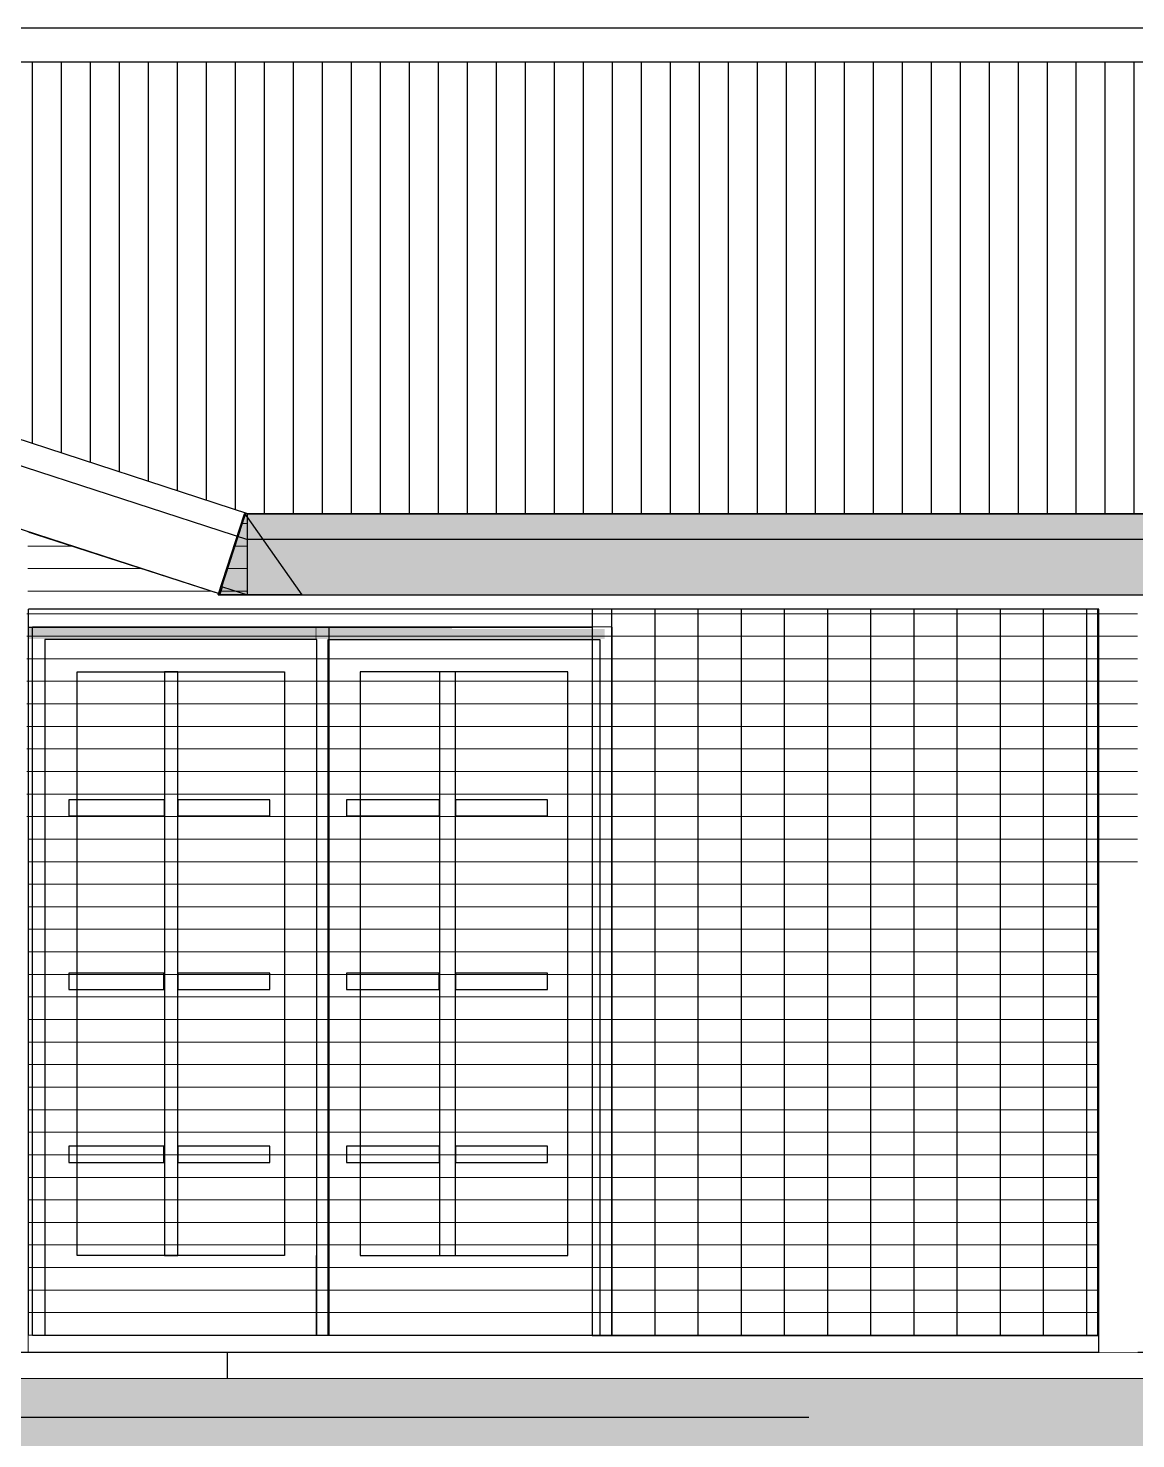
# Model space of a CAD drawing. Header units: millimetres. Extents: x -242231 to 419123, y -2399 to 525285.
# Drawn here: x -222302 to -218863, y 47566 to 51945 of the extents above; entities that cross this region are included whole.
import ezdxf

# ---------------------------------------------------------------- set-up
doc = ezdxf.new("R2010")
doc.units = ezdxf.units.MM
doc.set_wipeout_variables(frame=1)
doc.linetypes.add('Wipeout_Contour', pattern=[1000, 0, -1000])
pattern_1 = [(0, (-212139.076, 47887.406), (0, 70), [])]

msp = doc.modelspace()

# ---------------------------------------------------------------- hatches: boundary and pattern name
at = {"linetype": 'Continuous', "lineweight": 0}
msp.add_hatch(color=255, dxfattribs=at).paths.add_polyline_path([(-236003.235, 46804.206), (-217445.945, 46804.206), (-217445.945, 47754.206), (-236003.235, 47754.206)], flags=0)

# ---------------------------------------------------------------- linework, layer by layer
at = {"linetype": 'Continuous'}
for p, q in [((-236003.235, 47754.206), (-217445.945, 47754.206)), ((-219877.895, 47631.406), (-223708.265, 47631.406))]:
    msp.add_line(p, q, dxfattribs=at)

# ---------------------------------------------------------------- wipeouts: each hides what was drawn before it
at = {"color": 254, "linetype": 'Wipeout_Contour', "lineweight": 0, "ltscale": 72125.404391}
msp.add_wipeout([(-218977.729, 47886.364), (-218977.729, 50141.156), (-222300.606, 50141.156), (-222300.606, 47886.364), (-222287.933, 47886.364), (-222287.933, 50085.114), (-220488.989, 50085.114), (-220488.989, 47886.364)], dxfattribs=at)

# ---------------------------------------------------------------- next in the draw order: hatches: boundary and pattern name
at = {"linetype": 'Continuous', "lineweight": 15}
h = msp.add_hatch(dxfattribs=at)
h.set_pattern_fill('50__', color=251, style=0, pattern_type=2)
h.set_pattern_definition(pattern_1)
h.paths.add_polyline_path([(-218977.729, 47886.364), (-218977.729, 50141.156), (-222300.606, 50141.156), (-222300.606, 47886.364), (-222287.933, 47886.364), (-222287.933, 50085.114), (-220488.989, 50085.114), (-220488.989, 47886.364)], flags=0)

# ---------------------------------------------------------------- next in the draw order: linework, layer by layer
at = {"linetype": 'Continuous'}
for p, q in [((-220488.989, 50085.114), (-222287.933, 50085.114)), ((-222300.606, 47886.364), (-222287.933, 47886.364)), ((-220488.989, 47886.364), (-218977.729, 47886.364))]:
    msp.add_line(p, q, dxfattribs=at)

# ---------------------------------------------------------------- next in the draw order: wipeouts: each hides what was drawn before it
at = {"color": 254, "linetype": 'Wipeout_Contour', "lineweight": 0, "ltscale": 65528.025308}
msp.add_wipeout([(-221370.989, 50035.114), (-221405.933, 50035.114), (-221405.933, 49947.114), (-221405.933, 48135.114), (-221408.989, 48135.114), (-221408.989, 47887.406), (-221370.989, 47887.406)], dxfattribs=at)
at = {"color": 254, "linetype": 'Wipeout_Contour', "lineweight": 0, "ltscale": 34018.066903}
msp.add_wipeout([(-220526.989, 47887.406), (-220488.989, 47887.406), (-220488.989, 50035.114), (-220526.989, 50035.114)], dxfattribs=at)

# ---------------------------------------------------------------- next in the draw order: hatches: boundary and pattern name
at = {"linetype": 'Continuous', "lineweight": 15}
h = msp.add_hatch(dxfattribs=at)
h.set_pattern_fill('50__', color=251, style=0, pattern_type=2)
h.set_pattern_definition(pattern_1)
h.paths.add_polyline_path([(-221370.989, 50035.114), (-221405.933, 50035.114), (-221405.933, 49947.114), (-221405.933, 48135.114), (-221408.989, 48135.114), (-221408.989, 47887.406), (-221370.989, 47887.406)], flags=0)
h = msp.add_hatch(dxfattribs=at)
h.set_pattern_fill('50__', color=251, style=0, pattern_type=2)
h.set_pattern_definition(pattern_1)
h.paths.add_polyline_path([(-220526.989, 47887.406), (-220488.989, 47887.406), (-220488.989, 50035.114), (-220526.989, 50035.114)], flags=0)

# ---------------------------------------------------------------- next in the draw order: wipeouts: each hides what was drawn before it
at = {"color": 254, "linetype": 'Wipeout_Contour', "lineweight": 0, "ltscale": 91606.891513}
msp.add_wipeout([(-221370.989, 50047.114), (-220526.989, 50047.114), (-220526.989, 50035.114), (-220488.989, 50035.114), (-220488.989, 50085.114), (-221408.989, 50085.114), (-221408.989, 50047.114), (-221405.933, 50047.114), (-221405.933, 50035.114), (-221370.989, 50035.114)], dxfattribs=at)
at = {"color": 254, "linetype": 'Wipeout_Contour', "lineweight": 0, "ltscale": 52873.465262}
msp.add_wipeout([(-221370.989, 47887.406), (-220526.989, 47887.406), (-220526.989, 48135.114), (-220626.989, 48135.114), (-221270.989, 48135.114), (-221370.989, 48135.114)], dxfattribs=at)

# ---------------------------------------------------------------- next in the draw order: hatches: boundary and pattern name
at = {"linetype": 'Continuous', "lineweight": 15}
h = msp.add_hatch(dxfattribs=at)
h.set_pattern_fill('50__', color=251, style=0, pattern_type=2)
h.set_pattern_definition(pattern_1)
h.paths.add_polyline_path([(-221370.989, 50047.114), (-220526.989, 50047.114), (-220526.989, 50035.114), (-220488.989, 50035.114), (-220488.989, 50085.114), (-221408.989, 50085.114), (-221408.989, 50047.114), (-221405.933, 50047.114), (-221405.933, 50035.114), (-221370.989, 50035.114)], flags=0)
h = msp.add_hatch(dxfattribs=at)
h.set_pattern_fill('50__', color=251, style=0, pattern_type=2)
h.set_pattern_definition(pattern_1)
h.paths.add_polyline_path([(-221370.989, 47887.406), (-220526.989, 47887.406), (-220526.989, 48135.114), (-220626.989, 48135.114), (-221270.989, 48135.114), (-221370.989, 48135.114)], flags=0)

# ---------------------------------------------------------------- next in the draw order: linework, layer by layer
at = {"linetype": 'Continuous'}
for p, q in [((-221408.989, 50035.114), (-221408.989, 50085.114)), ((-220488.989, 47886.364), (-220488.989, 50085.114)), ((-221408.989, 47887.406), (-221408.989, 50035.114))]:
    msp.add_line(p, q, dxfattribs=at)

# ---------------------------------------------------------------- next in the draw order: wipeouts: each hides what was drawn before it
at = {"color": 254, "linetype": 'Wipeout_Contour', "lineweight": 0, "ltscale": 35722.399307}
msp.add_wipeout([(-220626.989, 48135.114), (-220626.989, 49947.114), (-221270.989, 49947.114), (-221270.989, 48135.114)], dxfattribs=at)
at = {"color": 254, "linetype": 'Wipeout_Contour', "lineweight": 0, "ltscale": 58151.970182}
msp.add_wipeout([(-222249.933, 47887.406), (-221408.989, 47887.406), (-221408.989, 48135.114), (-221505.933, 48135.114), (-222149.933, 48135.114), (-222249.933, 48135.114)], dxfattribs=at)

# ---------------------------------------------------------------- next in the draw order: hatches: boundary and pattern name
at = {"linetype": 'Continuous', "lineweight": 15}
h = msp.add_hatch(dxfattribs=at)
h.set_pattern_fill('50__', color=251, style=0, pattern_type=2)
h.set_pattern_definition(pattern_1)
h.paths.add_polyline_path([(-220626.989, 48135.114), (-220626.989, 49947.114), (-221270.989, 49947.114), (-221270.989, 48135.114)], flags=0)
h = msp.add_hatch(dxfattribs=at)
h.set_pattern_fill('50__', color=251, style=0, pattern_type=2)
h.set_pattern_definition(pattern_1)
h.paths.add_polyline_path([(-222249.933, 47887.406), (-221408.989, 47887.406), (-221408.989, 48135.114), (-221505.933, 48135.114), (-222149.933, 48135.114), (-222249.933, 48135.114)], flags=0)

# ---------------------------------------------------------------- next in the draw order: linework, layer by layer
at = {"linetype": 'Continuous'}
for p, q in [((-221025.275, 49499.58), (-221025.275, 49549.58)), ((-220689.473, 49549.58), (-220975.493, 49549.58)), ((-220975.493, 49549.58), (-220975.493, 49499.58)), ((-220689.473, 49499.58), (-220689.473, 49549.58)), ((-220975.493, 49499.58), (-220689.473, 49499.58)), ((-221025.943, 48960.864), (-221025.943, 49010.864)), ((-220689.43, 49010.864), (-220975.493, 49010.864)), ((-220975.493, 49010.864), (-220975.493, 48960.864)), ((-220689.43, 48960.864), (-220689.43, 49010.864)), ((-220975.493, 48960.864), (-220689.43, 48960.864)), ((-221025.173, 48423.889), (-221025.173, 48473.889)), ((-220689.492, 48473.889), (-220975.493, 48473.889)), ((-220975.493, 48473.889), (-220975.493, 48423.889)), ((-220689.492, 48423.889), (-220689.492, 48473.889)), ((-220975.493, 48423.889), (-220689.492, 48423.889)), ((-221025.301, 48135.114), (-220975.493, 48135.114))]:
    msp.add_line(p, q, dxfattribs=at)

# ---------------------------------------------------------------- next in the draw order: wipeouts: each hides what was drawn before it
at = {"color": 254, "linetype": 'Wipeout_Contour', "lineweight": 0, "ltscale": 40969.800093}
msp.add_wipeout([(-222287.933, 47887.406), (-222249.933, 47887.406), (-222249.933, 50035.114), (-222287.933, 50035.114)], dxfattribs=at)
at = {"color": 254, "linetype": 'Wipeout_Contour', "lineweight": 0, "ltscale": 39195.276122}
msp.add_wipeout([(-222149.933, 48135.114), (-221505.933, 48135.114), (-221505.933, 49947.114), (-222149.933, 49947.114)], dxfattribs=at)
at = {"color": 254, "linetype": 'Wipeout_Contour', "lineweight": 0, "ltscale": 37190.742624}
msp.add_wipeout([(-221370.989, 48135.114), (-221270.989, 48135.114), (-221270.989, 49947.114), (-221370.989, 49947.114)], dxfattribs=at)
at = {"color": 254, "linetype": 'Wipeout_Contour', "lineweight": 0, "ltscale": 34254.475241}
msp.add_wipeout([(-220526.989, 48135.114), (-220526.989, 49947.114), (-220626.989, 49947.114), (-220626.989, 48135.114)], dxfattribs=at)

# ---------------------------------------------------------------- next in the draw order: hatches: boundary and pattern name
at = {"linetype": 'Continuous', "lineweight": 15}
h = msp.add_hatch(dxfattribs=at)
h.set_pattern_fill('50__', color=251, style=0, pattern_type=2)
h.set_pattern_definition(pattern_1)
h.paths.add_polyline_path([(-222287.933, 47887.406), (-222249.933, 47887.406), (-222249.933, 50035.114), (-222287.933, 50035.114)], flags=0)
h = msp.add_hatch(dxfattribs=at)
h.set_pattern_fill('50__', color=251, style=0, pattern_type=2)
h.set_pattern_definition(pattern_1)
h.paths.add_polyline_path([(-222149.933, 48135.114), (-221505.933, 48135.114), (-221505.933, 49947.114), (-222149.933, 49947.114)], flags=0)
h = msp.add_hatch(dxfattribs=at)
h.set_pattern_fill('50__', color=251, style=0, pattern_type=2)
h.set_pattern_definition(pattern_1)
h.paths.add_polyline_path([(-221370.989, 48135.114), (-221270.989, 48135.114), (-221270.989, 49947.114), (-221370.989, 49947.114)], flags=0)
h = msp.add_hatch(dxfattribs=at)
h.set_pattern_fill('50__', color=251, style=0, pattern_type=2)
h.set_pattern_definition(pattern_1)
h.paths.add_polyline_path([(-220526.989, 48135.114), (-220526.989, 49947.114), (-220626.989, 49947.114), (-220626.989, 48135.114)], flags=0)

# ---------------------------------------------------------------- next in the draw order: linework, layer by layer
at = {"linetype": 'Continuous'}
for p, q in [((-221879.026, 49499.58), (-221879.026, 49549.58)), ((-221551.458, 49549.58), (-221837.479, 49549.58)), ((-221837.479, 49549.58), (-221837.479, 49499.58)), ((-221551.458, 49499.58), (-221551.458, 49549.58)), ((-221025.275, 49549.58), (-221313.43, 49549.58)), ((-221313.43, 49549.58), (-221313.43, 49499.58)), ((-221837.479, 49499.58), (-221551.458, 49499.58)), ((-221313.43, 49499.58), (-221025.275, 49499.58)), ((-221880.279, 48960.864), (-221880.279, 49010.864)), ((-221551.415, 49010.864), (-221837.479, 49010.864)), ((-221837.479, 49010.864), (-221837.479, 48960.864)), ((-221551.415, 48960.864), (-221551.415, 49010.864)), ((-221025.943, 49010.864), (-221313.43, 49010.864)), ((-221313.43, 49010.864), (-221313.43, 48960.864)), ((-221837.479, 48960.864), (-221551.415, 48960.864)), ((-221313.43, 48960.864), (-221025.943, 48960.864)), ((-221880.279, 48423.889), (-221880.279, 48473.889)), ((-221551.477, 48473.889), (-221837.479, 48473.889)), ((-221837.479, 48473.889), (-221837.479, 48423.889)), ((-221551.477, 48423.889), (-221551.477, 48473.889)), ((-221025.173, 48473.889), (-221313.43, 48473.889)), ((-221313.43, 48473.889), (-221313.43, 48423.889)), ((-221837.479, 48423.889), (-221551.477, 48423.889)), ((-221313.43, 48423.889), (-221025.173, 48423.889)), ((-221879.026, 48135.114), (-221837.479, 48135.114)), ((-221370.989, 47887.406), (-221370.989, 48135.114)), ((-221270.989, 48135.114), (-220626.989, 48135.114)), ((-220526.989, 48135.114), (-220526.989, 47887.406))]:
    msp.add_line(p, q, dxfattribs=at)

# ---------------------------------------------------------------- next in the draw order: wipeouts: each hides what was drawn before it
at = {"color": 254, "linetype": 'Wipeout_Contour', "lineweight": 0, "ltscale": 60477.153825}
msp.add_wipeout([(-221408.989, 50085.114), (-222287.933, 50085.114), (-222287.933, 50035.114), (-222249.933, 50035.114), (-222249.933, 50047.114), (-221408.989, 50047.114)], dxfattribs=at)
at = {"color": 254, "linetype": 'Wipeout_Contour', "lineweight": 0, "ltscale": 54334.009797}
msp.add_wipeout([(-220526.989, 50047.114), (-221370.989, 50047.114), (-221370.989, 49947.114), (-221270.989, 49947.114), (-220626.989, 49947.114), (-220526.989, 49947.114)], dxfattribs=at)
at = {"color": 254, "linetype": 'Wipeout_Contour', "lineweight": 0, "ltscale": 40666.90423}
msp.add_wipeout([(-222249.933, 48135.114), (-222149.933, 48135.114), (-222149.933, 49947.114), (-222249.933, 49947.114)], dxfattribs=at)
at = {"color": 254, "linetype": 'Wipeout_Contour', "lineweight": 0, "ltscale": 37723.966132}
msp.add_wipeout([(-221405.933, 48135.114), (-221405.933, 49947.114), (-221505.933, 49947.114), (-221505.933, 48135.114)], dxfattribs=at)

# ---------------------------------------------------------------- next in the draw order: hatches: boundary and pattern name
at = {"linetype": 'Continuous', "lineweight": 15}
h = msp.add_hatch(dxfattribs=at)
h.set_pattern_fill('50__', color=251, style=0, pattern_type=2)
h.set_pattern_definition(pattern_1)
h.paths.add_polyline_path([(-221408.989, 50085.114), (-222287.933, 50085.114), (-222287.933, 50035.114), (-222249.933, 50035.114), (-222249.933, 50047.114), (-221408.989, 50047.114)], flags=0)
h = msp.add_hatch(dxfattribs=at)
h.set_pattern_fill('50__', color=251, style=0, pattern_type=2)
h.set_pattern_definition(pattern_1)
h.paths.add_polyline_path([(-220526.989, 50047.114), (-221370.989, 50047.114), (-221370.989, 49947.114), (-221270.989, 49947.114), (-220626.989, 49947.114), (-220526.989, 49947.114)], flags=0)
h = msp.add_hatch(dxfattribs=at)
h.set_pattern_fill('50__', color=251, style=0, pattern_type=2)
h.set_pattern_definition(pattern_1)
h.paths.add_polyline_path([(-222249.933, 48135.114), (-222149.933, 48135.114), (-222149.933, 49947.114), (-222249.933, 49947.114)], flags=0)
h = msp.add_hatch(dxfattribs=at)
h.set_pattern_fill('50__', color=251, style=0, pattern_type=2)
h.set_pattern_definition(pattern_1)
h.paths.add_polyline_path([(-221405.933, 48135.114), (-221405.933, 49947.114), (-221505.933, 49947.114), (-221505.933, 48135.114)], flags=0)

# ---------------------------------------------------------------- next in the draw order: linework, layer by layer
at = {"linetype": 'Continuous'}
for p, q in [((-222287.933, 47886.364), (-222287.933, 50085.114)), ((-221367.933, 50035.114), (-221367.933, 50085.114)), ((-221370.989, 49947.114), (-221370.989, 50047.114)), ((-221370.989, 50047.114), (-220526.989, 50047.114)), ((-221367.933, 47887.406), (-221367.933, 50035.114)), ((-220526.989, 50047.114), (-220526.989, 49947.114)), ((-221370.989, 48135.114), (-221370.989, 49947.114)), ((-221270.989, 49947.114), (-221270.989, 48135.114)), ((-220626.989, 49947.114), (-221270.989, 49947.114)), ((-221025.301, 49947.114), (-221025.301, 48135.114)), ((-220975.493, 49947.114), (-221025.301, 49947.114)), ((-220975.493, 48135.114), (-220975.493, 49947.114)), ((-220626.989, 48135.114), (-220626.989, 49947.114)), ((-220526.989, 49947.114), (-220526.989, 48135.114)), ((-221879.026, 49549.58), (-222175.415, 49549.58)), ((-222175.415, 49549.58), (-222175.415, 49499.58)), ((-222175.415, 49499.58), (-221879.026, 49499.58)), ((-221880.279, 49010.864), (-222175.415, 49010.864)), ((-222175.415, 49010.864), (-222175.415, 48960.864)), ((-222175.415, 48960.864), (-221880.279, 48960.864)), ((-221880.279, 48473.889), (-222175.415, 48473.889)), ((-222175.415, 48473.889), (-222175.415, 48423.889)), ((-222175.415, 48423.889), (-221880.279, 48423.889)), ((-222249.933, 48135.114), (-222249.933, 47887.406)), ((-221505.933, 48135.114), (-222149.933, 48135.114)), ((-221405.933, 47887.406), (-221405.933, 48135.114))]:
    msp.add_line(p, q, dxfattribs=at)

# ---------------------------------------------------------------- next in the draw order: wipeouts: each hides what was drawn before it
at = {"color": 254, "linetype": 'Wipeout_Contour', "lineweight": 0, "ltscale": 62091.004808}
msp.add_wipeout([(-222305.847, 50161.678), (-222305.847, 47834.256), (-222300.606, 47834.256), (-222300.606, 50381.93), (-222302.897, 50382.674), (-222302.897, 50161.678)], dxfattribs=at)
at = {"color": 254, "linetype": 'Wipeout_Contour', "lineweight": 0, "ltscale": 59476.664121}
msp.add_wipeout([(-222249.933, 50047.114), (-222249.933, 49947.114), (-222149.933, 49947.114), (-221505.933, 49947.114), (-221405.933, 49947.114), (-221405.933, 50047.114)], dxfattribs=at)

# ---------------------------------------------------------------- next in the draw order: hatches: boundary and pattern name
at = {"linetype": 'Continuous', "lineweight": 15}
h = msp.add_hatch(dxfattribs=at)
h.set_pattern_fill('50__', color=251, style=0, pattern_type=2)
h.set_pattern_definition(pattern_1)
h.paths.add_polyline_path([(-222300.606, 49451.776), (-222300.606, 50381.93), (-222302.897, 50382.674), (-222302.897, 50161.678), (-222305.847, 50161.678), (-222305.847, 49460.494)], flags=0)
msp.add_hatch(color=253, dxfattribs=at).paths.add_polyline_path([(-220512.285, 50080.133), (-220985.692, 50080.133), (-220985.692, 50082.751), (-222299.109, 50082.751), (-222299.109, 50049.033), (-220512.285, 50049.033)], flags=0)
h = msp.add_hatch(dxfattribs=at)
h.set_pattern_fill('50__', color=251, style=0, pattern_type=2)
h.set_pattern_definition(pattern_1)
h.paths.add_polyline_path([(-222249.933, 50047.114), (-222249.933, 49947.114), (-222149.933, 49947.114), (-221505.933, 49947.114), (-221405.933, 49947.114), (-221405.933, 50047.114)], flags=0)

# ---------------------------------------------------------------- next in the draw order: linework, layer by layer
at = {"linetype": 'Continuous'}
for p, q in [((-222300.606, 47834.256), (-222300.606, 50141.156)), ((-222301.431, 50085.114), (-220551.43, 50085.114)), ((-222249.933, 50047.114), (-222249.933, 49947.114)), ((-221405.933, 50047.114), (-222249.933, 50047.114)), ((-221405.933, 49947.114), (-221405.933, 50047.114)), ((-222249.933, 49947.114), (-222249.933, 48135.114)), ((-222149.933, 48135.114), (-222149.933, 49947.114)), ((-222149.933, 49947.114), (-221505.933, 49947.114)), ((-221879.026, 49947.114), (-221879.026, 48135.114)), ((-221837.479, 49947.114), (-221879.026, 49947.114)), ((-221837.479, 48135.114), (-221837.479, 49947.114)), ((-221505.933, 49947.114), (-221505.933, 48135.114)), ((-221405.933, 48135.114), (-221405.933, 49947.114))]:
    msp.add_line(p, q, dxfattribs=at)

# ---------------------------------------------------------------- next in the draw order: wipeouts: each hides what was drawn before it
at = {"color": 254, "linetype": 'Wipeout_Contour', "lineweight": 0, "ltscale": 64719.356931}
msp.add_wipeout([(-218977.729, 50141.156), (-218977.729, 50185.791), (-221620.689, 50185.791), (-221698.665, 50211.23), (-221705.977, 50188.723), (-222300.606, 50381.93), (-222300.606, 50141.156)], dxfattribs=at)
at = {"color": 254, "linetype": 'Wipeout_Contour', "lineweight": 0, "ltscale": 80540.732134}
msp.add_wipeout([(-221682.618, 47834.256), (-218977.729, 47834.256), (-218977.729, 47886.364), (-220488.989, 47886.364), (-220488.989, 47887.406), (-222287.933, 47887.406), (-222287.933, 47886.364), (-222300.606, 47886.364), (-222300.606, 47834.256)], dxfattribs=at)

# ---------------------------------------------------------------- next in the draw order: hatches: boundary and pattern name
at = {"linetype": 'Continuous', "lineweight": 15}
h = msp.add_hatch(dxfattribs=at)
h.set_pattern_fill('50__', color=251, style=0, pattern_type=2)
h.set_pattern_definition(pattern_1)
h.paths.add_polyline_path([(-218977.729, 50141.156), (-218977.729, 50185.791), (-221620.689, 50185.791), (-221698.665, 50211.23), (-221705.977, 50188.723), (-222300.606, 50381.93), (-222300.606, 50141.156)], flags=0)

# ---------------------------------------------------------------- next in the draw order: linework, layer by layer
at = {"linetype": 'Continuous'}
for p, q in [((-218977.729, 50141.156), (-222300.606, 50141.156)), ((-220551.43, 50141.156), (-220551.43, 47886.364)), ((-222287.933, 47887.406), (-220488.989, 47887.406))]:
    msp.add_line(p, q, dxfattribs=at)
at = {"color": 251, "linetype": 'Continuous', "lineweight": 25}
for p, q in [((-220490.841, 50141.156), (-220490.841, 47886.364)), ((-220356.841, 50141.156), (-220356.841, 47886.364)), ((-220222.841, 50141.156), (-220222.841, 47886.364)), ((-220088.841, 50141.156), (-220088.841, 47886.364)), ((-219954.841, 50141.156), (-219954.841, 47886.364)), ((-219820.841, 50141.156), (-219820.841, 47886.364)), ((-219686.841, 50141.156), (-219686.841, 47886.364)), ((-219552.841, 50141.156), (-219552.841, 47886.364)), ((-219418.841, 50141.156), (-219418.841, 47886.364)), ((-219284.841, 50141.156), (-219284.841, 47886.364)), ((-219150.841, 50141.156), (-219150.841, 47886.364)), ((-219016.841, 50141.156), (-219016.841, 47886.364))]:
    msp.add_line(p, q, dxfattribs=at)

# ---------------------------------------------------------------- next in the draw order: wipeouts: each hides what was drawn before it
at = {"color": 254, "linetype": 'Wipeout_Contour', "lineweight": 0, "ltscale": 38700.411207}
msp.add_wipeout([(-217426.618, 47754.206), (-216644.829, 47754.206), (-216644.829, 47834.256), (-221682.618, 47834.256), (-221682.618, 47754.206), (-217445.945, 47754.206)], dxfattribs=at)

# ---------------------------------------------------------------- next in the draw order: wipeouts: each hides what was drawn before it
at = {"color": 254, "linetype": 'Wipeout_Contour', "lineweight": 0, "ltscale": 46567.389179}
msp.add_wipeout([(-225114.489, 51296.216), (-221705.977, 50188.723), (-221624.09, 50440.747), (-225114.489, 51574.846)], dxfattribs=at)
at = {"color": 254, "linetype": 'Wipeout_Contour', "lineweight": 0, "ltscale": 50659.315126}
msp.add_wipeout([(-227924.328, 47834.25), (-227924.328, 47754.206), (-221682.618, 47754.206), (-221682.618, 47834.256)], dxfattribs=at)

# ---------------------------------------------------------------- next in the draw order: linework, layer by layer
at = {"linetype": 'Continuous'}
for p, q in [((-225114.489, 51574.846), (-221624.09, 50440.747)), ((-225114.489, 51296.216), (-221705.977, 50188.723)), ((-221705.977, 50188.723), (-221624.09, 50440.747)), ((-227924.376, 47834.256), (-221682.618, 47834.256)), ((-221682.618, 47834.256), (-215629.505, 47834.256)), ((-221682.618, 47754.206), (-221682.618, 47834.256))]:
    msp.add_line(p, q, dxfattribs=at)

# ---------------------------------------------------------------- next in the draw order: wipeouts: each hides what was drawn before it
at = {"color": 254, "linetype": 'Wipeout_Contour', "lineweight": 0, "ltscale": 169878.06319}
msp.add_wipeout([(-232749.553, 50447.765), (-228574.946, 50447.765), (-228565.893, 50450.718), (-228566.526, 50452.666), (-226951.802, 50977.321), (-225113.132, 51577.194), (-223003.469, 50888.934), (-221624.09, 50440.747), (-221624.625, 50439.099), (-221620.689, 50437.814), (-215048.403, 50437.814), (-215048.403, 51945.115), (-232749.553, 51945.115)], dxfattribs=at)

# ---------------------------------------------------------------- next in the draw order: linework, layer by layer
at = {"linetype": 'Continuous'}
for p, q in [((-215048.403, 51945.115), (-232749.553, 51945.115)), ((-219719.138, 51839.4), (-232749.549, 51839.4)), ((-215049.158, 51839.4), (-219719.138, 51839.4))]:
    msp.add_line(p, q, dxfattribs=at)
at = {"color": 251, "linetype": 'Continuous', "lineweight": 25}
for p, q in [((-222289.029, 51839.4), (-222289.029, 50656.944)), ((-222199.029, 51839.4), (-222199.029, 50627.573)), ((-222109.029, 51839.4), (-222109.029, 50598.202)), ((-222019.029, 51839.4), (-222019.029, 50568.831)), ((-221929.029, 51839.4), (-221929.029, 50539.461)), ((-221839.029, 51839.4), (-221839.029, 50510.09)), ((-221749.029, 51839.4), (-221749.029, 50480.719))]:
    msp.add_line(p, q, dxfattribs=at)

# ---------------------------------------------------------------- next in the draw order: wipeouts: each hides what was drawn before it
at = {"color": 254, "linetype": 'Wipeout_Contour', "lineweight": 0, "ltscale": 39236.539627}
msp.add_wipeout([(-221624.625, 50439.099), (-221698.665, 50211.23), (-221620.689, 50185.791), (-221620.689, 50437.814)], dxfattribs=at)

# ---------------------------------------------------------------- next in the draw order: hatches: boundary and pattern name
at = {"linetype": 'Continuous', "lineweight": 15}
h = msp.add_hatch(dxfattribs=at)
h.set_pattern_fill('50__', color=251, style=0, pattern_type=2)
h.set_pattern_definition(pattern_1)
h.paths.add_polyline_path([(-221624.625, 50439.099), (-221698.665, 50211.23), (-221620.689, 50185.791), (-221620.689, 50437.814)], flags=0)

# ---------------------------------------------------------------- next in the draw order: linework, layer by layer
at = {"color": 251, "linetype": 'Continuous', "lineweight": 25}
msp.add_line((-221659.029, 51839.4), (-221659.029, 50451.348), dxfattribs=at)

# ---------------------------------------------------------------- next in the draw order: wipeouts: each hides what was drawn before it
at = {"color": 254, "linetype": 'Wipeout_Contour', "lineweight": 0, "ltscale": 27151.863006}
msp.add_wipeout([(-221620.689, 50185.791), (-215048.403, 50185.791), (-215048.403, 50437.814), (-221620.689, 50437.814)], dxfattribs=at)

# ---------------------------------------------------------------- next in the draw order: hatches: boundary and pattern name
at = {"linetype": 'Continuous', "lineweight": 0}
msp.add_hatch(color=250, dxfattribs=at).paths.add_polyline_path([(-221630.199, 50437.814), (-221451.945, 50185.791), (-221712.086, 50185.791)], flags=0)

# ---------------------------------------------------------------- next in the draw order: linework, layer by layer
at = {"color": 251, "linetype": 'Continuous', "lineweight": 25}
for p, q in [((-221569.029, 51839.4), (-221569.029, 50437.814)), ((-221479.029, 51839.4), (-221479.029, 50437.814)), ((-221389.029, 51839.4), (-221389.029, 50437.814)), ((-221299.029, 51839.4), (-221299.029, 50437.814)), ((-221209.029, 51839.4), (-221209.029, 50437.814)), ((-221119.029, 51839.4), (-221119.029, 50437.814)), ((-221029.029, 51839.4), (-221029.029, 50437.814)), ((-220939.029, 51839.4), (-220939.029, 50437.814)), ((-220849.029, 51839.4), (-220849.029, 50437.814)), ((-220759.029, 51839.4), (-220759.029, 50437.814)), ((-220669.029, 51839.4), (-220669.029, 50437.814)), ((-220579.029, 51839.4), (-220579.029, 50437.814)), ((-220489.029, 51839.4), (-220489.029, 50437.814)), ((-220399.029, 51839.4), (-220399.029, 50437.814)), ((-220309.029, 51839.4), (-220309.029, 50437.814)), ((-220219.029, 51839.4), (-220219.029, 50437.814)), ((-220129.029, 51839.4), (-220129.029, 50437.814)), ((-220039.029, 51839.4), (-220039.029, 50437.814)), ((-219949.029, 51839.4), (-219949.029, 50437.814)), ((-219859.029, 51839.4), (-219859.029, 50437.814)), ((-219769.029, 51839.4), (-219769.029, 50437.814)), ((-219679.029, 51839.4), (-219679.029, 50437.814)), ((-219589.029, 51839.4), (-219589.029, 50437.814)), ((-219499.029, 51839.4), (-219499.029, 50437.814)), ((-219409.029, 51839.4), (-219409.029, 50437.814)), ((-219319.029, 51839.4), (-219319.029, 50437.814)), ((-219229.029, 51839.4), (-219229.029, 50437.814)), ((-219139.029, 51839.4), (-219139.029, 50437.814)), ((-219049.029, 51839.4), (-219049.029, 50437.814)), ((-218959.029, 51839.4), (-218959.029, 50437.814)), ((-218869.029, 51839.4), (-218869.029, 50437.814))]:
    msp.add_line(p, q, dxfattribs=at)
at = {"linetype": 'Continuous'}
for p, q in [((-225111.03, 51577.879), (-221617.557, 50437.814)), ((-225100.415, 51490.511), (-221620.689, 50357.406)), ((-221630.199, 50437.814), (-221712.086, 50185.791)), ((-221712.086, 50185.791), (-221630.199, 50437.814)), ((-215045.715, 50437.814), (-221630.199, 50437.814)), ((-221630.199, 50437.814), (-221451.945, 50185.791)), ((-221624.625, 50439.099), (-221620.689, 50437.814)), ((-221620.689, 50437.814), (-215048.403, 50437.814)), ((-221620.689, 50185.791), (-221620.689, 50437.814)), ((-221617.557, 50437.814), (-215049.158, 50437.814)), ((-215044.796, 50357.406), (-221620.689, 50357.406)), ((-221698.665, 50211.23), (-221620.689, 50185.791)), ((-221451.945, 50185.791), (-221712.086, 50185.791)), ((-221620.689, 50185.791), (-215048.403, 50185.791))]:
    msp.add_line(p, q, dxfattribs=at)

# ---------------------------------------------------------------- next in the draw order: wipeouts: each hides what was drawn before it
at = {"color": 254, "linetype": 'Wipeout_Contour', "lineweight": 0, "ltscale": 27873.236744}
msp.add_wipeout([(-218977.729, 47834.256), (-218857.729, 47834.256), (-218857.729, 50185.791), (-218977.729, 50185.791)], dxfattribs=at)

# ---------------------------------------------------------------- next in the draw order: hatches: boundary and pattern name
at = {"linetype": 'Continuous', "lineweight": 0}
msp.add_hatch(color=255, dxfattribs=at).paths.add_polyline_path([(-215045.715, 50437.814), (-221630.199, 50437.814), (-221712.086, 50185.791), (-215045.715, 50185.791)], flags=0)
at = {"linetype": 'Continuous', "lineweight": 15}
h = msp.add_hatch(dxfattribs=at)
h.set_pattern_fill('50__', color=251, style=0, pattern_type=2)
h.set_pattern_definition(pattern_1)
h.paths.add_polyline_path([(-218857.729, 49328.795), (-218857.729, 50185.791), (-218977.729, 50185.791), (-218977.729, 49328.795)], flags=0)

# ---------------------------------------------------------------- next in the draw order: linework, layer by layer
at = {"linetype": 'Continuous'}
for p, q in [((-221712.086, 50185.791), (-215045.715, 50185.791)), ((-218981.357, 50141.156), (-220551.43, 50141.156)), ((-218981.357, 47886.364), (-218981.357, 50141.156)), ((-218977.729, 47834.256), (-218977.729, 50141.156)), ((-220551.43, 47886.364), (-218981.357, 47886.364))]:
    msp.add_line(p, q, dxfattribs=at)

doc.saveas('drawing.dxf')
